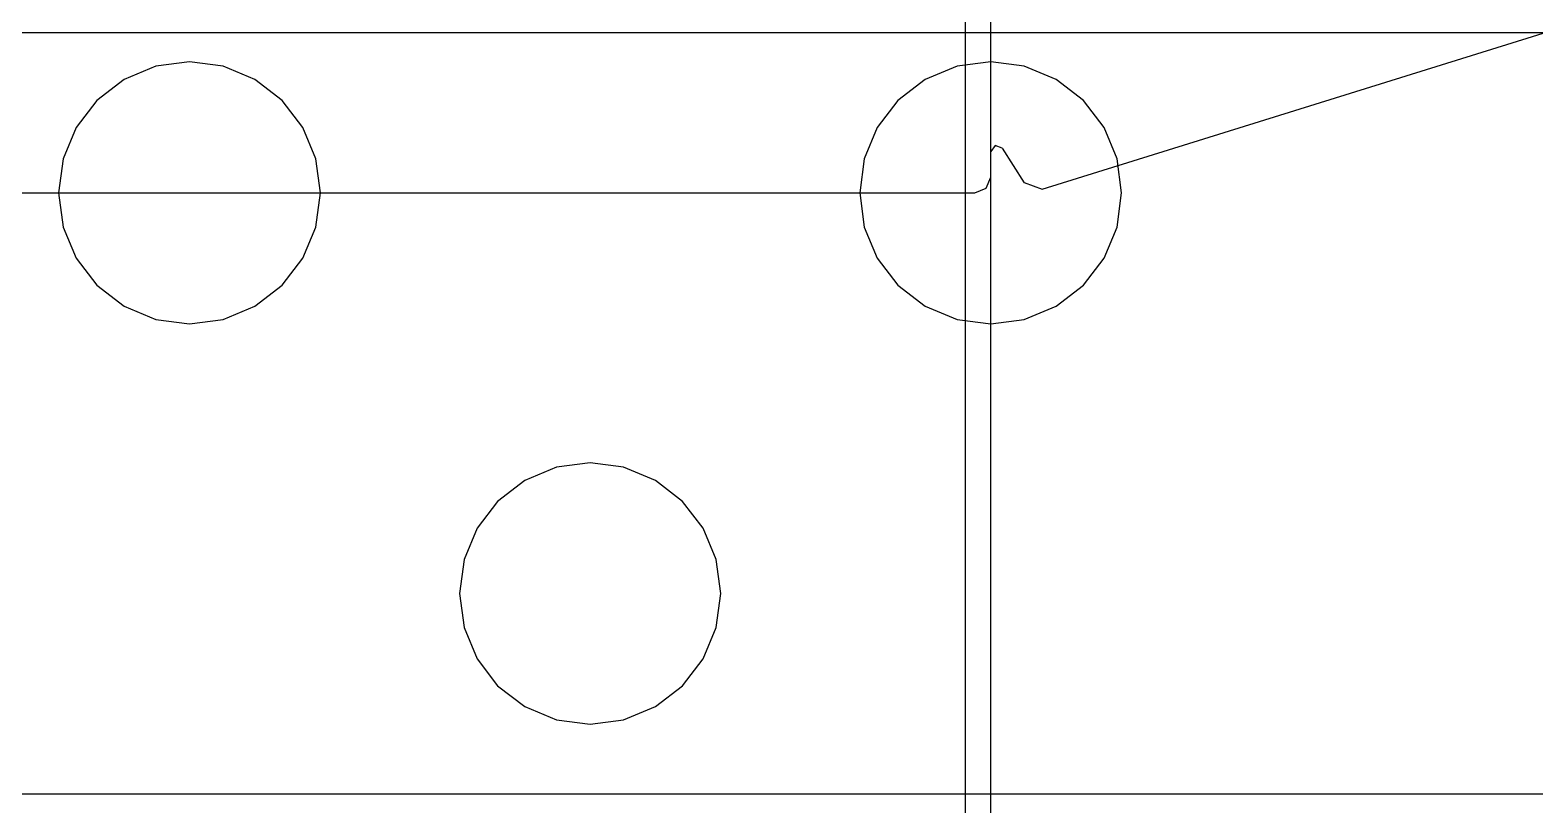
# Model space of a CAD drawing. Extents: x -257 to 298, y -311 to 343.
# Drawn here: x 10.85 to 36.29, y 0.8 to 13.89 of the extents above; entities that cross this region are included whole.
import ezdxf

# ---------------------------------------------------------------- set-up
doc = ezdxf.new("R2010")
doc.units = 0

msp = doc.modelspace()

# ---------------------------------------------------------------- linework, layer by layer
msp.add_line((26.6666, -1.978), (26.6666, 51.3563))
msp.add_line((26.6666, -1.978), (26.6666, 51.3563))
at = {"layer": 'Layer 1'}
for p, q in [((27.0933, -68.1111), (27.0933, 119.048)), ((27.0933, -68.1111), (27.0933, 119.048)), ((27.0933, -68.1111), (27.0933, 119.048)), ((27.0933, -68.1111), (27.0933, 119.048)), ((27.0933, -68.1111), (27.0933, 119.048)), ((27.0933, -68.1111), (27.0933, 119.048)), ((27.0933, -68.1111), (27.0933, 119.048)), ((27.0933, -68.1111), (27.0933, 119.048)), ((27.0933, -68.1111), (27.0933, 119.048)), ((27.0933, -68.1111), (27.0933, 119.048)), ((27.0933, 0.796246), (27.0933, 48.5821)), ((27.0933, 0.796246), (27.0933, 48.5821)), ((27.0933, 0.796246), (27.0933, 48.5821)), ((27.0933, 0.796246), (27.0933, 48.5821)), ((27.0933, 0.796246), (27.0933, 48.5821)), ((27.9656, 11.2046), (42.4214, 15.70322)), ((27.9656, 11.2046), (42.4214, 15.70322)), ((27.9656, 11.2046), (42.4214, 15.70322)), ((27.9656, 11.2046), (42.4214, 15.70322)), ((27.9656, 11.2046), (42.4214, 15.70322)), ((27.9656, 11.2046), (42.4214, 15.70322)), ((27.9656, 11.2046), (42.4214, 15.70322)), ((27.9656, 11.2046), (42.4214, 15.70322)), ((27.9656, 11.2046), (42.4214, 15.70322)), ((27.9656, 11.2046), (42.4214, 15.70322)), ((-111.946, 13.8518), (111.946, 13.8518)), ((-111.946, 13.8518), (111.946, 13.8518)), ((-111.946, 13.8518), (111.946, 13.8518)), ((-111.946, 13.8518), (111.946, 13.8518)), ((-111.946, 13.8518), (111.946, 13.8518)), ((-111.946, 13.8518), (111.946, 13.8518)), ((-111.946, 13.8518), (111.946, 13.8518)), ((12.97844, 13.281798), (12.440005, 13.0594)), ((12.97844, 13.281798), (12.440005, 13.0594)), ((12.97844, 13.281798), (12.440005, 13.0594)), ((13.54667, 13.35593), (12.97844, 13.281798)), ((13.54667, 13.35593), (12.97844, 13.281798)), ((13.54667, 13.35593), (12.97844, 13.281798)), ((14.1149, 13.281798), (13.54667, 13.35593)), ((14.1149, 13.281798), (13.54667, 13.35593)), ((14.1149, 13.281798), (13.54667, 13.35593)), ((14.653335, 13.0594), (14.1149, 13.281798)), ((14.653335, 13.0594), (14.1149, 13.281798)), ((14.653335, 13.0594), (14.1149, 13.281798)), ((26.52504, 13.281798), (25.986605, 13.0594)), ((26.52504, 13.281798), (25.986605, 13.0594)), ((26.52504, 13.281798), (25.986605, 13.0594)), ((27.09327, 13.35593), (26.52504, 13.281798)), ((27.09327, 13.35593), (26.52504, 13.281798)), ((27.09327, 13.35593), (26.52504, 13.281798)), ((27.6615, 13.281798), (27.09327, 13.35593)), ((27.6615, 13.281798), (27.09327, 13.35593)), ((27.6615, 13.281798), (27.09327, 13.35593)), ((28.199935, 13.0594), (27.6615, 13.281798)), ((28.199935, 13.0594), (27.6615, 13.281798)), ((28.199935, 13.0594), (27.6615, 13.281798)), ((12.440005, 13.0594), (11.978186, 12.704301)), ((12.440005, 13.0594), (11.978186, 12.704301)), ((12.440005, 13.0594), (11.978186, 12.704301)), ((15.115154, 12.704301), (14.653335, 13.0594)), ((15.115154, 12.704301), (14.653335, 13.0594)), ((15.115154, 12.704301), (14.653335, 13.0594)), ((25.986605, 13.0594), (25.524786, 12.704301)), ((25.986605, 13.0594), (25.524786, 12.704301)), ((25.986605, 13.0594), (25.524786, 12.704301)), ((28.661754, 12.704301), (28.199935, 13.0594)), ((28.661754, 12.704301), (28.199935, 13.0594)), ((28.661754, 12.704301), (28.199935, 13.0594)), ((11.978186, 12.704301), (11.62987, 12.249265)), ((11.978186, 12.704301), (11.62987, 12.249265)), ((11.978186, 12.704301), (11.62987, 12.249265)), ((15.46347, 12.249265), (15.115154, 12.704301)), ((15.46347, 12.249265), (15.115154, 12.704301)), ((15.46347, 12.249265), (15.115154, 12.704301)), ((25.524786, 12.704301), (25.17647, 12.249265)), ((25.524786, 12.704301), (25.17647, 12.249265)), ((25.524786, 12.704301), (25.17647, 12.249265)), ((29.01007, 12.249265), (28.661754, 12.704301)), ((29.01007, 12.249265), (28.661754, 12.704301)), ((29.01007, 12.249265), (28.661754, 12.704301)), ((11.62987, 12.249265), (11.409955, 11.720097)), ((11.62987, 12.249265), (11.409955, 11.720097)), ((11.62987, 12.249265), (11.409955, 11.720097)), ((15.683385, 11.720097), (15.46347, 12.249265)), ((15.683385, 11.720097), (15.46347, 12.249265)), ((15.683385, 11.720097), (15.46347, 12.249265)), ((25.17647, 12.249265), (24.956555, 11.720097)), ((25.17647, 12.249265), (24.956555, 11.720097)), ((25.17647, 12.249265), (24.956555, 11.720097)), ((29.229985, 11.720097), (29.01007, 12.249265)), ((29.229985, 11.720097), (29.01007, 12.249265)), ((29.229985, 11.720097), (29.01007, 12.249265)), ((11.409955, 11.720097), (11.33334, 11.1426)), ((11.409955, 11.720097), (11.33334, 11.1426)), ((11.409955, 11.720097), (11.33334, 11.1426)), ((15.76, 11.1426), (15.683385, 11.720097)), ((15.76, 11.1426), (15.683385, 11.720097)), ((15.76, 11.1426), (15.683385, 11.720097)), ((24.956555, 11.720097), (24.87994, 11.1426)), ((24.956555, 11.720097), (24.87994, 11.1426)), ((24.956555, 11.720097), (24.87994, 11.1426)), ((27.170182, 11.944724), (27.0933, 11.8423)), ((27.170182, 11.944724), (27.0933, 11.8423)), ((27.170182, 11.944724), (27.0933, 11.8423)), ((27.170182, 11.944724), (27.0933, 11.8423)), ((27.170182, 11.944724), (27.0933, 11.8423)), ((27.170182, 11.944724), (27.0933, 11.8423)), ((27.170182, 11.944724), (27.0933, 11.8423)), ((27.170182, 11.944724), (27.0933, 11.8423)), ((27.170182, 11.944724), (27.0933, 11.8423)), ((27.170182, 11.944724), (27.0933, 11.8423)), ((27.0933, 11.4106), (27.0933, 11.8424)), ((27.0933, 11.4106), (27.0933, 11.8424)), ((27.0933, 11.4106), (27.0933, 11.8424)), ((27.0933, 11.4106), (27.0933, 11.8424)), ((27.0933, 11.4106), (27.0933, 11.8424)), ((27.0933, 11.4106), (27.0933, 11.8424)), ((27.0933, 11.4106), (27.0933, 11.8424)), ((27.0933, 11.4106), (27.0933, 11.8424)), ((27.0933, 11.4106), (27.0933, 11.8424)), ((27.0933, 11.4106), (27.0933, 11.8424)), ((27.29, 11.8995), (27.170182, 11.944724)), ((27.29, 11.8995), (27.170182, 11.944724)), ((27.29, 11.8995), (27.170182, 11.944724)), ((27.29, 11.8995), (27.170182, 11.944724)), ((27.29, 11.8995), (27.170182, 11.944724)), ((27.29, 11.8995), (27.170182, 11.944724)), ((27.29, 11.8995), (27.170182, 11.944724)), ((27.29, 11.8995), (27.170182, 11.944724)), ((27.29, 11.8995), (27.170182, 11.944724)), ((27.29, 11.8995), (27.170182, 11.944724)), ((27.29, 11.8989), (27.661178, 11.3147)), ((27.29, 11.8989), (27.661178, 11.3147)), ((27.29, 11.8989), (27.661178, 11.3147)), ((27.29, 11.8989), (27.661178, 11.3147)), ((27.29, 11.8989), (27.661178, 11.3147)), ((27.29, 11.8989), (27.661178, 11.3147)), ((27.29, 11.8989), (27.661178, 11.3147)), ((27.29, 11.8989), (27.661178, 11.3147)), ((27.29, 11.8989), (27.661178, 11.3147)), ((27.29, 11.8989), (27.661178, 11.3147)), ((29.3066, 11.1426), (29.229985, 11.720097)), ((29.3066, 11.1426), (29.229985, 11.720097)), ((29.3066, 11.1426), (29.229985, 11.720097)), ((26.8266, 11.1426), (27.015195, 11.220705)), ((26.8266, 11.1426), (27.015195, 11.220705)), ((26.8266, 11.1426), (27.015195, 11.220705)), ((26.8266, 11.1426), (27.015195, 11.220705)), ((26.8266, 11.1426), (27.015195, 11.220705)), ((26.8266, 11.1426), (27.015195, 11.220705)), ((26.8266, 11.1426), (27.015195, 11.220705)), ((26.8266, 11.1426), (27.015195, 11.220705)), ((26.8266, 11.1426), (27.015195, 11.220705)), ((26.8266, 11.1426), (27.015195, 11.220705)), ((27.015195, 11.220705), (27.0933, 11.4093)), ((27.015195, 11.220705), (27.0933, 11.4093)), ((27.015195, 11.220705), (27.0933, 11.4093)), ((27.015195, 11.220705), (27.0933, 11.4093)), ((27.015195, 11.220705), (27.0933, 11.4093)), ((27.015195, 11.220705), (27.0933, 11.4093)), ((27.015195, 11.220705), (27.0933, 11.4093)), ((27.015195, 11.220705), (27.0933, 11.4093)), ((27.015195, 11.220705), (27.0933, 11.4093)), ((27.015195, 11.220705), (27.0933, 11.4093)), ((27.6612, 11.3149), (27.965586, 11.203253)), ((27.6612, 11.3149), (27.965586, 11.203253)), ((27.6612, 11.3149), (27.965586, 11.203253)), ((27.6612, 11.3149), (27.965586, 11.203253)), ((27.6612, 11.3149), (27.965586, 11.203253)), ((27.6612, 11.3149), (27.965586, 11.203253)), ((27.6612, 11.3149), (27.965586, 11.203253)), ((27.6612, 11.3149), (27.965586, 11.203253)), ((27.6612, 11.3149), (27.965586, 11.203253)), ((27.6612, 11.3149), (27.965586, 11.203253)), ((0.698141, 11.1425), (26.8266, 11.1425)), ((0.698141, 11.1425), (26.8266, 11.1425)), ((0.698141, 11.1425), (26.8266, 11.1425)), ((0.698141, 11.1425), (26.8266, 11.1425)), ((0.698141, 11.1425), (26.8266, 11.1425)), ((0.698141, 11.1425), (26.8266, 11.1425)), ((0.698141, 11.1425), (26.8266, 11.1425)), ((0.698141, 11.1425), (26.8266, 11.1425)), ((0.698141, 11.1425), (26.8266, 11.1425)), ((0.698141, 11.1425), (26.8266, 11.1425)), ((11.33334, 11.1426), (11.409955, 10.565103)), ((11.33334, 11.1426), (11.409955, 10.565103)), ((11.33334, 11.1426), (11.409955, 10.565103)), ((15.683385, 10.565103), (15.76, 11.1426)), ((15.683385, 10.565103), (15.76, 11.1426)), ((15.683385, 10.565103), (15.76, 11.1426)), ((15.76, 11.1426), (15.76, 11.1426)), ((15.76, 11.1426), (15.76, 11.1426)), ((15.76, 11.1426), (15.76, 11.1426)), ((24.87994, 11.1426), (24.956555, 10.565103)), ((24.87994, 11.1426), (24.956555, 10.565103)), ((24.87994, 11.1426), (24.956555, 10.565103)), ((29.229985, 10.565103), (29.3066, 11.1426)), ((29.229985, 10.565103), (29.3066, 11.1426)), ((29.229985, 10.565103), (29.3066, 11.1426)), ((29.3066, 11.1426), (29.3066, 11.1426)), ((29.3066, 11.1426), (29.3066, 11.1426)), ((29.3066, 11.1426), (29.3066, 11.1426)), ((11.409955, 10.565103), (11.62987, 10.035935)), ((11.409955, 10.565103), (11.62987, 10.035935)), ((11.409955, 10.565103), (11.62987, 10.035935)), ((15.46347, 10.035935), (15.683385, 10.565103)), ((15.46347, 10.035935), (15.683385, 10.565103)), ((15.46347, 10.035935), (15.683385, 10.565103)), ((24.956555, 10.565103), (25.17647, 10.035935)), ((24.956555, 10.565103), (25.17647, 10.035935)), ((24.956555, 10.565103), (25.17647, 10.035935)), ((29.01007, 10.035935), (29.229985, 10.565103)), ((29.01007, 10.035935), (29.229985, 10.565103)), ((29.01007, 10.035935), (29.229985, 10.565103)), ((11.62987, 10.035935), (11.978186, 9.580899)), ((11.62987, 10.035935), (11.978186, 9.580899)), ((11.62987, 10.035935), (11.978186, 9.580899)), ((15.115154, 9.580899), (15.46347, 10.035935)), ((15.115154, 9.580899), (15.46347, 10.035935)), ((15.115154, 9.580899), (15.46347, 10.035935)), ((25.17647, 10.035935), (25.524786, 9.580899)), ((25.17647, 10.035935), (25.524786, 9.580899)), ((25.17647, 10.035935), (25.524786, 9.580899)), ((28.661754, 9.580899), (29.01007, 10.035935)), ((28.661754, 9.580899), (29.01007, 10.035935)), ((28.661754, 9.580899), (29.01007, 10.035935)), ((11.978186, 9.580899), (12.440005, 9.2258)), ((11.978186, 9.580899), (12.440005, 9.2258)), ((11.978186, 9.580899), (12.440005, 9.2258)), ((14.653335, 9.2258), (15.115154, 9.580899)), ((14.653335, 9.2258), (15.115154, 9.580899)), ((14.653335, 9.2258), (15.115154, 9.580899)), ((25.524786, 9.580899), (25.986605, 9.2258)), ((25.524786, 9.580899), (25.986605, 9.2258)), ((25.524786, 9.580899), (25.986605, 9.2258)), ((28.199935, 9.2258), (28.661754, 9.580899)), ((28.199935, 9.2258), (28.661754, 9.580899)), ((28.199935, 9.2258), (28.661754, 9.580899)), ((12.440005, 9.2258), (12.97844, 9.003402)), ((12.440005, 9.2258), (12.97844, 9.003402)), ((12.440005, 9.2258), (12.97844, 9.003402)), ((14.1149, 9.003402), (14.653335, 9.2258)), ((14.1149, 9.003402), (14.653335, 9.2258)), ((14.1149, 9.003402), (14.653335, 9.2258)), ((25.986605, 9.2258), (26.52504, 9.003402)), ((25.986605, 9.2258), (26.52504, 9.003402)), ((25.986605, 9.2258), (26.52504, 9.003402)), ((27.6615, 9.003402), (28.199935, 9.2258)), ((27.6615, 9.003402), (28.199935, 9.2258)), ((27.6615, 9.003402), (28.199935, 9.2258)), ((12.97844, 9.003402), (13.54667, 8.92927)), ((12.97844, 9.003402), (13.54667, 8.92927)), ((12.97844, 9.003402), (13.54667, 8.92927)), ((13.54667, 8.92927), (14.1149, 9.003402)), ((13.54667, 8.92927), (14.1149, 9.003402)), ((13.54667, 8.92927), (14.1149, 9.003402)), ((26.52504, 9.003402), (27.09327, 8.92927)), ((26.52504, 9.003402), (27.09327, 8.92927)), ((26.52504, 9.003402), (27.09327, 8.92927)), ((27.09327, 8.92927), (27.6615, 9.003402)), ((27.09327, 8.92927), (27.6615, 9.003402)), ((27.09327, 8.92927), (27.6615, 9.003402)), ((19.753138, 6.503306), (19.216, 6.281444)), ((19.753138, 6.503306), (19.216, 6.281444)), ((19.753138, 6.503306), (19.216, 6.281444)), ((19.753138, 6.503306), (19.216, 6.281444)), ((19.753138, 6.503306), (19.216, 6.281444)), ((20.32, 6.57726), (19.753138, 6.503306)), ((20.32, 6.57726), (19.753138, 6.503306)), ((20.32, 6.57726), (19.753138, 6.503306)), ((20.32, 6.57726), (19.753138, 6.503306)), ((20.32, 6.57726), (19.753138, 6.503306)), ((20.886862, 6.503306), (20.32, 6.57726)), ((20.886862, 6.503306), (20.32, 6.57726)), ((20.886862, 6.503306), (20.32, 6.57726)), ((20.886862, 6.503306), (20.32, 6.57726)), ((20.886862, 6.503306), (20.32, 6.57726)), ((21.424, 6.281444), (20.886862, 6.503306)), ((21.424, 6.281444), (20.886862, 6.503306)), ((21.424, 6.281444), (20.886862, 6.503306)), ((21.424, 6.281444), (20.886862, 6.503306)), ((21.424, 6.281444), (20.886862, 6.503306)), ((19.216, 6.281444), (18.755293, 5.9272)), ((19.216, 6.281444), (18.755293, 5.9272)), ((19.216, 6.281444), (18.755293, 5.9272)), ((19.216, 6.281444), (18.755293, 5.9272)), ((19.216, 6.281444), (18.755293, 5.9272)), ((21.884707, 5.9272), (21.424, 6.281444)), ((21.884707, 5.9272), (21.424, 6.281444)), ((21.884707, 5.9272), (21.424, 6.281444)), ((21.884707, 5.9272), (21.424, 6.281444)), ((21.884707, 5.9272), (21.424, 6.281444)), ((18.755293, 5.9272), (18.407816, 5.47326)), ((18.755293, 5.9272), (18.407816, 5.47326)), ((18.755293, 5.9272), (18.407816, 5.47326)), ((18.755293, 5.9272), (18.407816, 5.47326)), ((18.755293, 5.9272), (18.407816, 5.47326)), ((22.232184, 5.47326), (21.884707, 5.9272)), ((22.232184, 5.47326), (21.884707, 5.9272)), ((22.232184, 5.47326), (21.884707, 5.9272)), ((22.232184, 5.47326), (21.884707, 5.9272)), ((22.232184, 5.47326), (21.884707, 5.9272)), ((18.407816, 5.47326), (18.188431, 4.945366)), ((18.407816, 5.47326), (18.188431, 4.945366)), ((18.407816, 5.47326), (18.188431, 4.945366)), ((18.407816, 5.47326), (18.188431, 4.945366)), ((18.407816, 5.47326), (18.188431, 4.945366)), ((22.451569, 4.945366), (22.232184, 5.47326)), ((22.451569, 4.945366), (22.232184, 5.47326)), ((22.451569, 4.945366), (22.232184, 5.47326)), ((22.451569, 4.945366), (22.232184, 5.47326)), ((22.451569, 4.945366), (22.232184, 5.47326)), ((18.188431, 4.945366), (18.112, 4.36926)), ((18.188431, 4.945366), (18.112, 4.36926)), ((18.188431, 4.945366), (18.112, 4.36926)), ((18.188431, 4.945366), (18.112, 4.36926)), ((18.188431, 4.945366), (18.112, 4.36926)), ((22.528, 4.36926), (22.451569, 4.945366)), ((22.528, 4.36926), (22.451569, 4.945366)), ((22.528, 4.36926), (22.451569, 4.945366)), ((22.528, 4.36926), (22.451569, 4.945366)), ((22.528, 4.36926), (22.451569, 4.945366)), ((18.112, 4.36926), (18.188431, 3.793154)), ((18.112, 4.36926), (18.188431, 3.793154)), ((18.112, 4.36926), (18.188431, 3.793154)), ((18.112, 4.36926), (18.188431, 3.793154)), ((18.112, 4.36926), (18.188431, 3.793154)), ((22.451569, 3.793154), (22.528, 4.36926)), ((22.451569, 3.793154), (22.528, 4.36926)), ((22.451569, 3.793154), (22.528, 4.36926)), ((22.451569, 3.793154), (22.528, 4.36926)), ((22.451569, 3.793154), (22.528, 4.36926)), ((22.528, 4.36926), (22.528, 4.36926)), ((22.528, 4.36926), (22.528, 4.36926)), ((22.528, 4.36926), (22.528, 4.36926)), ((22.528, 4.36926), (22.528, 4.36926)), ((22.528, 4.36926), (22.528, 4.36926)), ((18.188431, 3.793154), (18.407816, 3.26526)), ((18.188431, 3.793154), (18.407816, 3.26526)), ((18.188431, 3.793154), (18.407816, 3.26526)), ((18.188431, 3.793154), (18.407816, 3.26526)), ((18.188431, 3.793154), (18.407816, 3.26526)), ((22.232184, 3.26526), (22.451569, 3.793154)), ((22.232184, 3.26526), (22.451569, 3.793154)), ((22.232184, 3.26526), (22.451569, 3.793154)), ((22.232184, 3.26526), (22.451569, 3.793154)), ((22.232184, 3.26526), (22.451569, 3.793154)), ((18.407816, 3.26526), (18.755293, 2.81132)), ((18.407816, 3.26526), (18.755293, 2.81132)), ((18.407816, 3.26526), (18.755293, 2.81132)), ((18.407816, 3.26526), (18.755293, 2.81132)), ((18.407816, 3.26526), (18.755293, 2.81132)), ((21.884707, 2.81132), (22.232184, 3.26526)), ((21.884707, 2.81132), (22.232184, 3.26526)), ((21.884707, 2.81132), (22.232184, 3.26526)), ((21.884707, 2.81132), (22.232184, 3.26526)), ((21.884707, 2.81132), (22.232184, 3.26526)), ((18.755293, 2.81132), (19.216, 2.457076)), ((18.755293, 2.81132), (19.216, 2.457076)), ((18.755293, 2.81132), (19.216, 2.457076)), ((18.755293, 2.81132), (19.216, 2.457076)), ((18.755293, 2.81132), (19.216, 2.457076)), ((21.424, 2.457076), (21.884707, 2.81132)), ((21.424, 2.457076), (21.884707, 2.81132)), ((21.424, 2.457076), (21.884707, 2.81132)), ((21.424, 2.457076), (21.884707, 2.81132)), ((21.424, 2.457076), (21.884707, 2.81132)), ((19.216, 2.457076), (19.753138, 2.235214)), ((19.216, 2.457076), (19.753138, 2.235214)), ((19.216, 2.457076), (19.753138, 2.235214)), ((19.216, 2.457076), (19.753138, 2.235214)), ((19.216, 2.457076), (19.753138, 2.235214)), ((20.886862, 2.235214), (21.424, 2.457076)), ((20.886862, 2.235214), (21.424, 2.457076)), ((20.886862, 2.235214), (21.424, 2.457076)), ((20.886862, 2.235214), (21.424, 2.457076)), ((20.886862, 2.235214), (21.424, 2.457076)), ((19.753138, 2.235214), (20.32, 2.16126)), ((19.753138, 2.235214), (20.32, 2.16126)), ((19.753138, 2.235214), (20.32, 2.16126)), ((19.753138, 2.235214), (20.32, 2.16126)), ((19.753138, 2.235214), (20.32, 2.16126)), ((20.32, 2.16126), (20.886862, 2.235214)), ((20.32, 2.16126), (20.886862, 2.235214)), ((20.32, 2.16126), (20.886862, 2.235214)), ((20.32, 2.16126), (20.886862, 2.235214)), ((20.32, 2.16126), (20.886862, 2.235214)), ((-50.1334, 0.982513), (50.1334, 0.982513)), ((-50.1334, 0.982513), (50.1334, 0.982513)), ((-50.1334, 0.982513), (50.1334, 0.982513)), ((-50.1334, 0.982513), (50.1334, 0.982513)), ((-50.1334, 0.982513), (50.1334, 0.982513))]:
    msp.add_line(p, q, dxfattribs=at)

doc.saveas('drawing.dxf')
